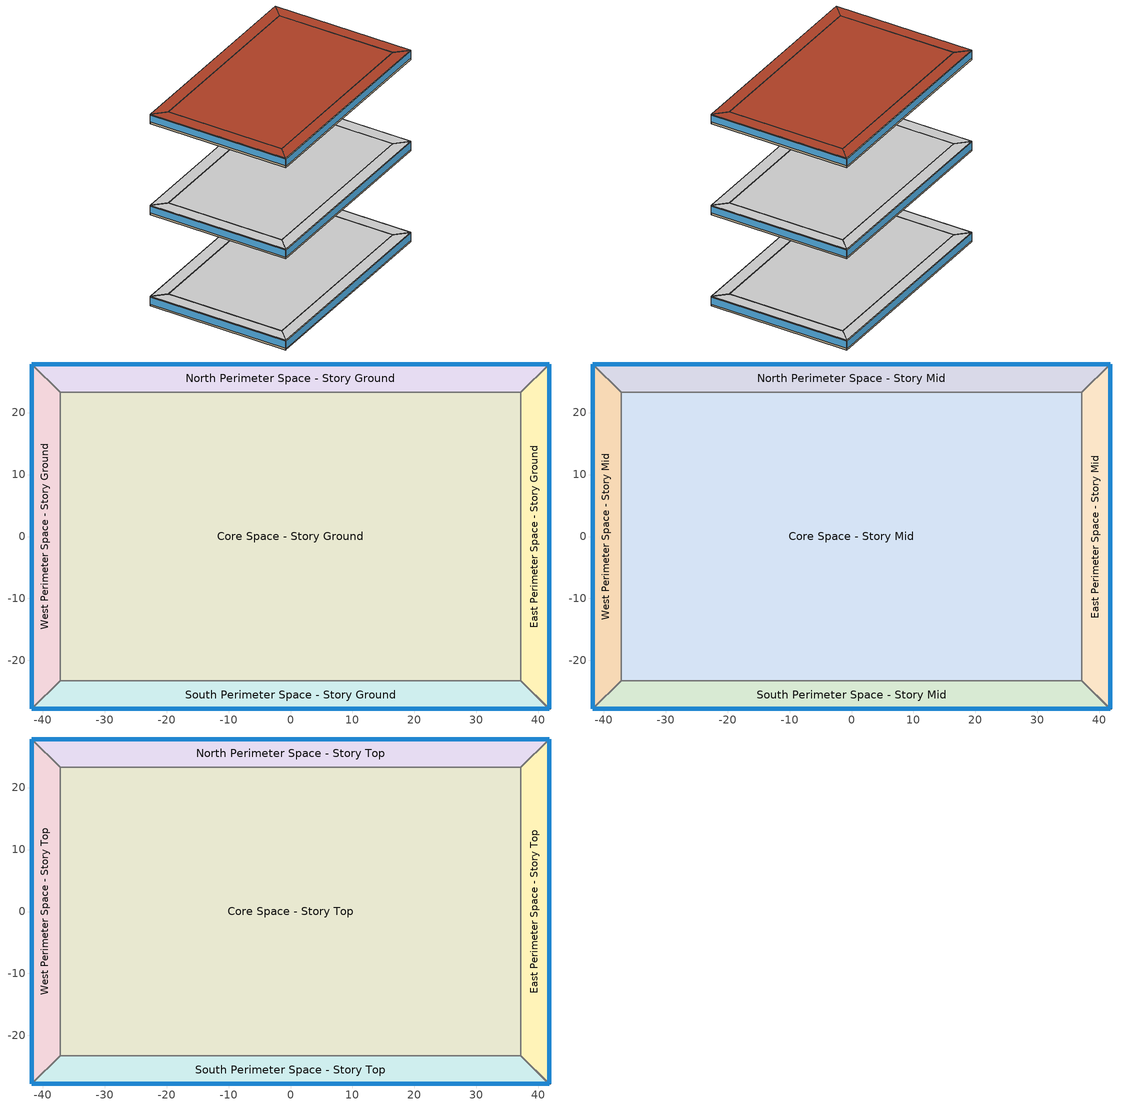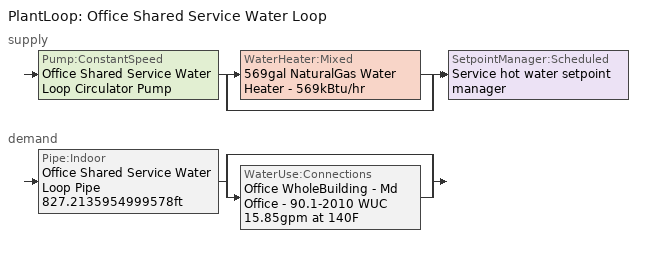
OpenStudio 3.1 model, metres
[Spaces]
West Perimeter Space - Story Ground
 floor ground: -41.74,-27.82 -41.74,27.82 -37.16,23.25 -37.16,-23.25 z0
 wall outside: -41.74,27.82 -41.74,-27.82 z0:3.96
 wall to North Perimeter Space - Story Ground: -37.16,23.25 -41.74,27.82 z0:3.96
 wall to Core Space - Story Ground: -37.16,-23.25 -37.16,23.25 z0:3.96
 wall to South Perimeter Space - Story Ground: -41.74,-27.82 -37.16,-23.25 z0:3.96
 window: -41.74,27.8 -41.74,-27.8 z0.76:3.54
 ceiling adiabatic (Typical Interior Ceiling): -37.16,-23.25 -37.16,23.25 -41.74,27.82 -41.74,-27.82 z3.96
North Perimeter Space - Story Ground
 floor ground: -41.74,27.82 41.74,27.82 37.16,23.25 -37.16,23.25 z0
 wall outside: 41.74,27.82 -41.74,27.82 z0:3.96
 wall to East Perimeter Space - Story Ground: 37.16,23.25 41.74,27.82 z0:3.96
 wall to Core Space - Story Ground: -37.16,23.25 37.16,23.25 z0:3.96
 window: 41.71,27.82 -41.71,27.82 z0.76:3.54
 ceiling adiabatic (Typical Interior Ceiling): -37.16,23.25 37.16,23.25 41.74,27.82 -41.74,27.82 z3.96
East Perimeter Space - Story Ground
 floor ground: 41.74,27.82 41.74,-27.82 37.16,-23.25 37.16,23.25 z0
 wall outside: 41.74,-27.82 41.74,27.82 z0:3.96
 wall to South Perimeter Space - Story Ground: 37.16,-23.25 41.74,-27.82 z0:3.96
 wall to Core Space - Story Ground: 37.16,23.25 37.16,-23.25 z0:3.96
 window: 41.74,-27.8 41.74,27.8 z0.76:3.54
 ceiling adiabatic (Typical Interior Ceiling): 37.16,23.25 37.16,-23.25 41.74,-27.82 41.74,27.82 z3.96
South Perimeter Space - Story Ground
 floor ground: 41.74,-27.82 -41.74,-27.82 -37.16,-23.25 37.16,-23.25 z0
 wall outside: -41.74,-27.82 41.74,-27.82 z0:3.96
 wall to Core Space - Story Ground: 37.16,-23.25 -37.16,-23.25 z0:3.96
 window: -41.71,-27.82 41.71,-27.82 z0.76:3.54
 ceiling adiabatic (Typical Interior Ceiling): 37.16,-23.25 -37.16,-23.25 -41.74,-27.82 41.74,-27.82 z3.96
Core Space - Story Ground
 floor ground: -37.16,-23.25 -37.16,23.25 37.16,23.25 37.16,-23.25 z0
 ceiling adiabatic (Typical Interior Ceiling): 37.16,-23.25 37.16,23.25 -37.16,23.25 -37.16,-23.25 z3.96
West Perimeter Space - Story Mid
 floor adiabatic (Typical Interior Floor): -41.74,-27.82 -41.74,27.82 -37.16,23.25 -37.16,-23.25 z37.64
 wall outside: -41.74,27.82 -41.74,-27.82 z37.64:41.61
 wall to North Perimeter Space - Story Mid: -37.16,23.25 -41.74,27.82 z37.64:41.61
 wall to Core Space - Story Mid: -37.16,-23.25 -37.16,23.25 z37.64:41.61
 wall to South Perimeter Space - Story Mid: -41.74,-27.82 -37.16,-23.25 z37.64:41.61
 window: -41.74,27.8 -41.74,-27.8 z38.4:41.18
 ceiling adiabatic (Typical Interior Ceiling): -37.16,-23.25 -37.16,23.25 -41.74,27.82 -41.74,-27.82 z41.61
North Perimeter Space - Story Mid
 floor adiabatic (Typical Interior Floor): -41.74,27.82 41.74,27.82 37.16,23.25 -37.16,23.25 z37.64
 wall outside: 41.74,27.82 -41.74,27.82 z37.64:41.61
 wall to East Perimeter Space - Story Mid: 37.16,23.25 41.74,27.82 z37.64:41.61
 wall to Core Space - Story Mid: -37.16,23.25 37.16,23.25 z37.64:41.61
 window: 41.71,27.82 -41.71,27.82 z38.4:41.18
 ceiling adiabatic (Typical Interior Ceiling): -37.16,23.25 37.16,23.25 41.74,27.82 -41.74,27.82 z41.61
East Perimeter Space - Story Mid
 floor adiabatic (Typical Interior Floor): 41.74,27.82 41.74,-27.82 37.16,-23.25 37.16,23.25 z37.64
 wall outside: 41.74,-27.82 41.74,27.82 z37.64:41.61
 wall to South Perimeter Space - Story Mid: 37.16,-23.25 41.74,-27.82 z37.64:41.61
 wall to Core Space - Story Mid: 37.16,23.25 37.16,-23.25 z37.64:41.61
 window: 41.74,-27.8 41.74,27.8 z38.4:41.18
 ceiling adiabatic (Typical Interior Ceiling): 37.16,23.25 37.16,-23.25 41.74,-27.82 41.74,27.82 z41.61
South Perimeter Space - Story Mid
 floor adiabatic (Typical Interior Floor): 41.74,-27.82 -41.74,-27.82 -37.16,-23.25 37.16,-23.25 z37.64
 wall outside: -41.74,-27.82 41.74,-27.82 z37.64:41.61
 wall to Core Space - Story Mid: 37.16,-23.25 -37.16,-23.25 z37.64:41.61
 window: -41.71,-27.82 41.71,-27.82 z38.4:41.18
 ceiling adiabatic (Typical Interior Ceiling): 37.16,-23.25 -37.16,-23.25 -41.74,-27.82 41.74,-27.82 z41.61
Core Space - Story Mid
 floor adiabatic (Typical Interior Floor): -37.16,-23.25 -37.16,23.25 37.16,23.25 37.16,-23.25 z37.64
 ceiling adiabatic (Typical Interior Ceiling): 37.16,-23.25 37.16,23.25 -37.16,23.25 -37.16,-23.25 z41.61
West Perimeter Space - Story Top
 floor adiabatic (Typical Interior Floor): -41.74,-27.82 -41.74,27.82 -37.16,23.25 -37.16,-23.25 z75.29
 wall outside: -41.74,27.82 -41.74,-27.82 z75.29:79.25
 wall to North Perimeter Space - Story Top: -37.16,23.25 -41.74,27.82 z75.29:79.25
 wall to Core Space - Story Top: -37.16,-23.25 -37.16,23.25 z75.29:79.25
 wall to South Perimeter Space - Story Top: -41.74,-27.82 -37.16,-23.25 z75.29:79.25
 window: -41.74,27.8 -41.74,-27.8 z76.05:78.82
 roof outside: -37.16,-23.25 -37.16,23.25 -41.74,27.82 -41.74,-27.82 z79.25
North Perimeter Space - Story Top
 floor adiabatic (Typical Interior Floor): -41.74,27.82 41.74,27.82 37.16,23.25 -37.16,23.25 z75.29
 wall outside: 41.74,27.82 -41.74,27.82 z75.29:79.25
 wall to East Perimeter Space - Story Top: 37.16,23.25 41.74,27.82 z75.29:79.25
 wall to Core Space - Story Top: -37.16,23.25 37.16,23.25 z75.29:79.25
 window: 41.71,27.82 -41.71,27.82 z76.05:78.82
 roof outside: -37.16,23.25 37.16,23.25 41.74,27.82 -41.74,27.82 z79.25
East Perimeter Space - Story Top
 floor adiabatic (Typical Interior Floor): 41.74,27.82 41.74,-27.82 37.16,-23.25 37.16,23.25 z75.29
 wall outside: 41.74,-27.82 41.74,27.82 z75.29:79.25
 wall to South Perimeter Space - Story Top: 37.16,-23.25 41.74,-27.82 z75.29:79.25
 wall to Core Space - Story Top: 37.16,23.25 37.16,-23.25 z75.29:79.25
 window: 41.74,-27.8 41.74,27.8 z76.05:78.82
 roof outside: 37.16,23.25 37.16,-23.25 41.74,-27.82 41.74,27.82 z79.25
South Perimeter Space - Story Top
 floor adiabatic (Typical Interior Floor): 41.74,-27.82 -41.74,-27.82 -37.16,-23.25 37.16,-23.25 z75.29
 wall outside: -41.74,-27.82 41.74,-27.82 z75.29:79.25
 wall to Core Space - Story Top: 37.16,-23.25 -37.16,-23.25 z75.29:79.25
 window: -41.71,-27.82 41.71,-27.82 z76.05:78.82
 roof outside: 37.16,-23.25 -37.16,-23.25 -41.74,-27.82 41.74,-27.82 z79.25
Core Space - Story Top
 floor adiabatic (Typical Interior Floor): -37.16,-23.25 -37.16,23.25 37.16,23.25 37.16,-23.25 z75.29
 roof outside: 37.16,-23.25 37.16,23.25 -37.16,23.25 -37.16,-23.25 z79.25
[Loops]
PlantLoop 'Office Shared Service Water Loop'
 supply: Pump:ConstantSpeed 'Office Shared Service Water Loop Circulator Pump' > split
  | WaterHeater:Mixed '569gal NaturalGas Water Heater - 569kBtu/hr'
  | bypass
  join > SetpointManager:Scheduled 'Service hot water setpoint manager'
 demand: Pipe:Indoor 'Office Shared Service Water Loop Pipe 827.2135954999578ft' > split
  | bypass
  | WaterUse:Connections 'Office WholeBuilding - Md Office - 90.1-2010 WUC 15.85gpm at 140F'
[Site]
Tucson International Ap_AZ_USA: Latitude {deg}=32.13; Longitude {deg}=-110.95; Time Zone {hr}=-7; Elevation {m}=777; Terrain=City
[ClimateZones]
Climate Zone Institution Name 1=ASHRAE; Climate Zone Document Name 1=ANSI/ASHRAE Standard 169; Climate Zone Document Year 1=2006; Climate Zone Value 1=2B
[Site:WaterMainsTemperature]
Calculation Method=Correlation; Annual Average Outdoor Air Temperature {C}=20.3917; Maximum Difference In Monthly Average Outdoor Air Temperatures {deltaC}=20.1
[SizingPeriod:DesignDay] Barometric Pressure {Pa}=92332; Sky Clearness=0; Rain Indicator=0; Snow Indicator=0; Day of Month=21; Daylight Saving Time Indicator=0; Humidity Indicating Type=Wetbulb; Dry-Bulb Temperature Range Modifier Type=DefaultMultipliers
Name | Maximum Dry-Bulb Temperature {C} | Daily Dry-Bulb Temperature Range {deltaC} | Humidity Indicating Conditions at Maximum Dry-Bulb | Wind Speed {m/s} | Wind Direction {deg} | Month | Day Type | Solar Model Indicator | ASHRAE Taub | ASHRAE Taud
Tucson International Ap Ann Clg .4% Condns DB=>MWB 1 | 41.1 | 13.8 | 19 | 5 | 300 | 7 | SummerDesignDay | ASHRAETau | 0.555 | 1.73
Tucson International Ap Ann Clg .4% Condns WB=>MDB 1 | 31.6 | 13.8 | 22.5 | 5 | 300 | 7 | SummerDesignDay | ASHRAETau | 0.555 | 1.73
Tucson International Ap Ann Htg 99.6% Condns DB 1 | -0.2 | 0 | -0.2 | 2.5 | 140 | 12 | WinterDesignDay | ASHRAEClearSky
[Building]
90.1-2010|MediumOffice: Space Type=Office WholeBuilding - Md Office - 90.1-2010; Default Construction Set=Res 90.1-2010 - Office - ASHRAE 169-2013-2B; Standards Building Type=Office
[Site:GroundTemperature:FCfactorMethod]
January Ground Temperature {C}=20.9; February Ground Temperature {C}=15.4; March Ground Temperature {C}=11.9; April Ground Temperature {C}=14.8; May Ground Temperature {C}=12.7; June Ground Temperature {C}=15.4; July Ground Temperature {C}=23.3; August Ground Temperature {C}=26.3; September Ground Temperature {C}=31.2; October Ground Temperature {C}=30.4; November Ground Temperature {C}=29.8; December Ground Temperature {C}=27.8
[DefaultConstructionSet]
Res 90.1-2010 - Office - ASHRAE 169-2013-2B: Default Exterior Surface Constructions=Default Surface Constructions 1; Default Interior Surface Constructions=Default Surface Constructions 2; Default Ground Contact Surface Constructions=Default Surface Constructions 3; Default Exterior SubSurface Constructions=Default Sub Surface Constructions 1; Default Interior SubSurface Constructions=Default Sub Surface Constructions 2; Interior Partition Construction=Typical Interior Partition
[DefaultSurfaceConstructions]
Name | Floor Construction | Wall Construction | Roof Ceiling Construction
Default Surface Constructions 1 | Typical Insulated Exterior Mass Floor R-9.35 | Typical Insulated Exterior Mass Wall R-6.62 | Typical IEAD Roof - Highly Reflective R-20.83
Default Surface Constructions 2 | Typical Interior Floor | Typical Interior Wall | Typical Interior Ceiling
Default Surface Constructions 3 | Typical Insulated Carpeted 6in Slab Floor | Typical Insulated Basement Mass Wall
[Construction]
Typical Insulated Exterior Mass Floor R-9.35: Typical Insulation R-6.78, 4 in. Normalweight Concrete Floor, Typical Carpet Pad
Typical Insulated Exterior Mass Wall R-6.62: 1IN Stucco, 8IN CONCRETE HW RefBldg, Typical Insulation R-4.23, 1/2IN Gypsum
Typical IEAD Roof - Highly Reflective R-20.83: Roof Membrane - Highly Reflective, Typical Insulation R-19.72, Metal Roof Surface
Typical Interior Floor: 100mm Normalweight concrete floor, CP02 CARPET PAD
Typical Interior Wall: G01 13mm gypsum board, G01 13mm gypsum board
Typical Interior Ceiling: CP02 CARPET PAD, 100mm Normalweight concrete floor
Typical Insulated Carpeted 6in Slab Floor: 6 in. Normalweight Concrete Floor, Typical Carpet Pad
Typical Insulated Basement Mass Wall: 8 in. Concrete Block Basement Wall
U 0.72 SHGC 0.25 Sgl Ref-B-M Tint 6mm: REF B TINT MID 6MM
Typical Insulated Metal Door R-1.43: F08 Metal surface, Typical Insulation R-0.58
U 0.88 SHGC 0.16 Sgl Ref-A-L Clr 6mm: REF A CLEAR LO 6MM
Typical Overhead Door R-0.86: Typical Insulation R-0.01
U 1.98 SHGC 0.36 Sgl Ref-B-H Clr 6mm: REF B CLEAR HI 6MM
Typical Interior Window: Clear 3mm
Typical Interior Door; Typical Interior Partition: G05 25mm wood
Copper pipe 0.75in type L with 0.5in fiberglass batt: Fiberglass batt 0.5in, Copper pipe 0.75in type L
[Material:NoMass] Roughness=Smooth; Thermal Absorptance=0.9; Solar Absorptance=0.7
Name | Thermal Resistance {m2-K/W} | Visible Absorptance
Typical Insulation R-6.78 | 1.19347 | 0.7
Typical Carpet Pad; CP02 CARPET PAD | 0.21648 | 0.8
Typical Insulation R-4.23 | 0.745657 | 0.7
Typical Insulation R-19.72 | 3.4722 | 0.7
Typical Insulation R-0.58 | 0.101875 | 0.7
Typical Insulation R-0.01 | 0.001 | 0.7
[Material]
Name | Roughness | Thickness {m} | Conductivity {W/m-K} | Density {kg/m3} | Specific Heat {J/kg-K} | Thermal Absorptance | Solar Absorptance | Visible Absorptance
4 in. Normalweight Concrete Floor | MediumRough | 0.1016 | 2.31 | 2322 | 832 | 0.9 | 0.7 | 0.7
1IN Stucco | Smooth | 0.0253 | 0.6918 | 1858 | 837 | 0.9 | 0.7 | 0.92
8IN CONCRETE HW RefBldg | Rough | 0.2032 | 1.311 | 2240 | 836.8 | 0.9 | 0.7 | 0.7
1/2IN Gypsum | Smooth | 0.0127 | 0.16 | 784.9 | 830 | 0.9 | 0.4 | 0.4
Roof Membrane - Highly Reflective | VeryRough | 0.0095 | 0.16 | 1121.29 | 1460 | 0.75 | 0.45 | 0.7
Metal Roof Surface; F08 Metal surface | Smooth | 0.0008 | 45.28 | 7824 | 500 | 0.9 | 0.7 | 0.7
100mm Normalweight concrete floor | MediumRough | 0.1016 | 2.31045 | 2322 | 832.557 | 0.9 | 0.7 | 0.7
G01 13mm gypsum board | Smooth | 0.0127 | 0.160031 | 800.001 | 1090.73 | 0.9 | 0.7 | 0.5
6 in. Normalweight Concrete Floor | MediumRough | 0.1524 | 2.31 | 2322 | 832 | 0.9 | 0.7 | 0.7
8 in. Concrete Block Basement Wall | MediumRough | 0.2032 | 1.326 | 1842 | 912 | 0.9 | 0.7 | 0.7
G05 25mm wood | MediumSmooth | 0.0254 | 0.15 | 608 | 1630 | 0.9 | 0.5 | 0.5
Copper pipe 0.75in type L | Smooth | 0.001143 | 386 | 8906.27 | 385.1856 | 0.9 | 0.7 | 0.7
Fiberglass batt 0.5in | Smooth | 0.0127 | 0.0663448 | 11.2129 | 837.36 | 0.9 | 0.7 | 0.7
[DefaultSubSurfaceConstructions]
Name | Fixed Window Construction | Operable Window Construction | Door Construction | Glass Door Construction | Overhead Door Construction | Skylight Construction | Tubular Daylight Dome Construction | Tubular Daylight Diffuser Construction
Default Sub Surface Constructions 1 | U 0.72 SHGC 0.25 Sgl Ref-B-M Tint 6mm | U 0.72 SHGC 0.25 Sgl Ref-B-M Tint 6mm | Typical Insulated Metal Door R-1.43 | U 0.88 SHGC 0.16 Sgl Ref-A-L Clr 6mm | Typical Overhead Door R-0.86 | U 1.98 SHGC 0.36 Sgl Ref-B-H Clr 6mm | Typical Interior Window | Typical Interior Window
Default Sub Surface Constructions 2 | Typical Interior Window | Typical Interior Window | Typical Interior Door
[WindowMaterial:Glazing] Optical Data Type=SpectralAverage; Infrared Transmittance at Normal Incidence=0; Front Side Infrared Hemispherical Emissivity=0.84; Conductivity {W/m-K}=0.9; Dirt Correction Factor for Solar and Visible Transmittance=1; Solar Diffusing=No
Name | Thickness {m} | Solar Transmittance at Normal Incidence | Front Side Solar Reflectance at Normal Incidence | Back Side Solar Reflectance at Normal Incidence | Visible Transmittance at Normal Incidence | Front Side Visible Reflectance at Normal Incidence | Back Side Visible Reflectance at Normal Incidence | Back Side Infrared Hemispherical Emissivity
REF B TINT MID 6MM | 0.006 | 0.1 | 0.11 | 0.41 | 0.13 | 0.1 | 0.32 | 0.45
REF A CLEAR LO 6MM | 0.006 | 0.066 | 0.341 | 0.493 | 0.08 | 0.41 | 0.37 | 0.4
REF B CLEAR HI 6MM | 0.006 | 0.24 | 0.16 | 0.32 | 0.3 | 0.16 | 0.29 | 0.6
Clear 3mm | 0.003 | 0.837 | 0.075 | 0.075 | 0.898 | 0.081 | 0.081 | 0.84
[SpaceType]
Office WholeBuilding - Md Office - 90.1-2010: Default Schedule Set=Office WholeBuilding - Md Office Schedule Set; Design Specification Outdoor Air Object=Office WholeBuilding - Md Office Ventilation; Standards Building Type=Office; Standards Space Type=WholeBuilding - Md Office
[BuildingStory] Nominal Floor to Floor Height {m}=3.9624
Name | Nominal Z Coordinate {m}
Story Ground | 0
Story Mid | 37.6428
Story Top | 75.2856
[Space]
Name | Building Story | Thermal Zone
West Perimeter Space - Story Ground | Story Ground | Zone West Perimeter Space - Story Ground
North Perimeter Space - Story Ground | Story Ground | Zone North Perimeter Space - Story Ground
East Perimeter Space - Story Ground | Story Ground | Zone East Perimeter Space - Story Ground
South Perimeter Space - Story Ground | Story Ground | Zone South Perimeter Space - Story Ground
Core Space - Story Ground | Story Ground | Zone Core Space - Story Ground
West Perimeter Space - Story Mid | Story Mid | Zone West Perimeter Space - Story Mid
North Perimeter Space - Story Mid | Story Mid | Zone North Perimeter Space - Story Mid
East Perimeter Space - Story Mid | Story Mid | Zone East Perimeter Space - Story Mid
South Perimeter Space - Story Mid | Story Mid | Zone South Perimeter Space - Story Mid
Core Space - Story Mid | Story Mid | Zone Core Space - Story Mid
West Perimeter Space - Story Top | Story Top | Zone West Perimeter Space - Story Top
North Perimeter Space - Story Top | Story Top | Zone North Perimeter Space - Story Top
East Perimeter Space - Story Top | Story Top | Zone East Perimeter Space - Story Top
South Perimeter Space - Story Top | Story Top | Zone South Perimeter Space - Story Top
Core Space - Story Top | Story Top | Zone Core Space - Story Top
[ThermalZone] Use Ideal Air Loads=No
Name | Multiplier
Zone West Perimeter Space - Story Ground; Zone North Perimeter Space - Story Ground; Zone East Perimeter Space - Story Ground; Zone South Perimeter Space - Story Ground; Zone Core Space - Story Ground; Zone West Perimeter Space - Story Top; Zone North Perimeter Space - Story Top; Zone East Perimeter Space - Story Top; Zone South Perimeter Space - Story Top; Zone Core Space - Story Top | 1
Zone West Perimeter Space - Story Mid; Zone North Perimeter Space - Story Mid; Zone East Perimeter Space - Story Mid; Zone South Perimeter Space - Story Mid; Zone Core Space - Story Mid | 18
[Sizing:Zone] Zone Cooling Design Supply Air Temperature Input Method=SupplyAirTemperature; Zone Cooling Design Supply Air Temperature {C}=14; Zone Cooling Design Supply Air Temperature Difference {deltaC}=11.11; Zone Heating Design Supply Air Temperature Input Method=SupplyAirTemperature; Zone Heating Design Supply Air Temperature {C}=40; Zone Heating Design Supply Air Temperature Difference {deltaC}=11.11; Zone Cooling Design Supply Air Humidity Ratio {kg-H2O/kg-air}=0.0085; Zone Heating Design Supply Air Humidity Ratio {kg-H2O/kg-air}=0.008; Cooling Design Air Flow Method=DesignDay; Heating Design Air Flow Method=DesignDay; Account for Dedicated Outdoor Air System=No; Dedicated Outdoor Air System Control Strategy=NeutralSupplyAir; Dedicated Outdoor Air Low Setpoint Temperature for Design {C}=autosize; Dedicated Outdoor Air High Setpoint Temperature for Design {C}=autosize
Zone West Perimeter Space - Story Ground; Zone North Perimeter Space - Story Ground; Zone East Perimeter Space - Story Ground; Zone South Perimeter Space - Story Ground; Zone Core Space - Story Ground; Zone West Perimeter Space - Story Mid; Zone North Perimeter Space - Story Mid; Zone East Perimeter Space - Story Mid; Zone South Perimeter Space - Story Mid; Zone Core Space - Story Mid; Zone West Perimeter Space - Story Top; Zone North Perimeter Space - Story Top; Zone East Perimeter Space - Story Top; Zone South Perimeter Space - Story Top; Zone Core Space - Story Top
[People:Definition]
Office WholeBuilding - Md Office People Definition: Number of People Calculation Method=People/Area; People per Space Floor Area {person/m2}=0.0538196; Fraction Radiant=0.3
[People]
Office WholeBuilding - Md Office People: People Definition=Office WholeBuilding - Md Office People Definition; Space or SpaceType=Office WholeBuilding - Md Office - 90.1-2010; Work Efficiency Schedule=Work Efficiency Schedule; Clothing Insulation Schedule=Clothing Schedule; Air Velocity Schedule=Air Velocity Schedule; Multiplier=1
[Lights:Definition]
Office WholeBuilding - Md Office Lights Definition: Design Level Calculation Method=Watts/Area; Watts per Space Floor Area {W/m2}=9.68752; Fraction Radiant=0.7; Fraction Visible=0.2; Return Air Fraction=0
[Lights]
Office WholeBuilding - Md Office Lights: Lights Definition=Office WholeBuilding - Md Office Lights Definition; Space or SpaceType=Office WholeBuilding - Md Office - 90.1-2010; Fraction Replaceable=1
[ElectricEquipment:Definition]
Name | Design Level Calculation Method | Watts per Space Floor Area {W/m2} | Fraction Latent | Fraction Radiant | Fraction Lost | Design Level {W}
Office WholeBuilding - Md Office Elec Equip Definition | Watts/Area | 8.07293 | 0 | 0.5 | 0
Elevator Lift Motor | EquipmentLevel |  | 0 | 0 | 1 | 20370
Elevator Fan | EquipmentLevel |  |  | 0.5 |  | 74.7252
Elevator Lights | EquipmentLevel |  |  | 0.5 |  | 32.3486
[ElectricEquipment]
Name | Electric Equipment Definition | Space or SpaceType | Schedule | Multiplier
Office WholeBuilding - Md Office Elec Equip | Office WholeBuilding - Md Office Elec Equip Definition | Office WholeBuilding - Md Office - 90.1-2010
25 Elevator Lift Motors | Elevator Lift Motor | Core Space - Story Ground | Elevator Schedule 1 | 25
25 Elevator Fans | Elevator Fan | Core Space - Story Ground | Elevator Schedule 3 | 25
25 Elevator Lights | Elevator Lights | Core Space - Story Ground | Elevator Schedule 2 | 25
[DesignSpecification:OutdoorAir]
Office WholeBuilding - Md Office Ventilation: Outdoor Air Method=Sum; Outdoor Air Flow per Floor Area {m3/s-m2}=0.0004318
[DefaultScheduleSet]
Office WholeBuilding - Md Office Schedule Set: Number of People Schedule=OfficeMedium BLDG_OCC_SCH; People Activity Level Schedule=OfficeMedium ACTIVITY_SCH; Lighting Schedule=OfficeMedium BLDG_LIGHT_SCH_2010; Electric Equipment Schedule=OfficeMedium BLDG_EQUIP_SCH_2010; Infiltration Schedule=OfficeMedium INFIL_SCH_PNNL
[SpaceInfiltration:DesignFlowRate] Schedule=Always On Discrete; Design Flow Rate Calculation Method=Flow/ExteriorArea; Constant Term Coefficient=0; Temperature Term Coefficient=0; Velocity Term Coefficient=0.224; Velocity Squared Term Coefficient=0
Name | Space or SpaceType | Flow per Exterior Surface Area {m3/s-m2}
East Perimeter Space - Story Ground Infiltration | East Perimeter Space - Story Ground | 0.000569573
East Perimeter Space - Story Mid Infiltration | East Perimeter Space - Story Mid | 0.000569573
East Perimeter Space - Story Top Infiltration | East Perimeter Space - Story Top | 0.00027662
North Perimeter Space - Story Ground Infiltration | North Perimeter Space - Story Ground | 0.000569573
North Perimeter Space - Story Mid Infiltration | North Perimeter Space - Story Mid | 0.000569573
North Perimeter Space - Story Top Infiltration | North Perimeter Space - Story Top | 0.000272439
South Perimeter Space - Story Ground Infiltration | South Perimeter Space - Story Ground | 0.000569573
South Perimeter Space - Story Mid Infiltration | South Perimeter Space - Story Mid | 0.000569573
South Perimeter Space - Story Top Infiltration | South Perimeter Space - Story Top | 0.000272439
West Perimeter Space - Story Ground Infiltration | West Perimeter Space - Story Ground | 0.000569573
West Perimeter Space - Story Mid Infiltration | West Perimeter Space - Story Mid | 0.000569573
West Perimeter Space - Story Top Infiltration | West Perimeter Space - Story Top | 0.00027662
[WaterUse:Connections]
Office WholeBuilding - Md Office - 90.1-2010 WUC 15.85gpm at 140F: Water Use Equipment Name 1=Office WholeBuilding - Md Office - 90.1-2010 Service Water Use 15.85gpm at 140F
[WaterUse:Equipment:Definition]
Office WholeBuilding - Md Office - 90.1-2010 Service Water Use Def 15.85gpm: Peak Flow Rate {m3/s}=0.000999975; Target Temperature Schedule=Mixed Water At Faucet Temp - 140F; Sensible Fraction Schedule=Fraction Sensible - 0.2; Latent Fraction Schedule=Fraction Latent - 0.05
[WaterUse:Equipment]
Office WholeBuilding - Md Office - 90.1-2010 Service Water Use 15.85gpm at 140F: Water Use Equipment Definition=Office WholeBuilding - Md Office - 90.1-2010 Service Water Use Def 15.85gpm; Flow Rate Fraction Schedule=OfficeMedium BLDG_SWH_SCH
[PlantLoop]
Office Shared Service Water Loop: Glycol Concentration=0; Maximum Loop Temperature {C}=60; Minimum Loop Temperature {C}=10; Plant Loop Volume {m3}=Autocalculate; Load Distribution Scheme=Optimal
[Sizing:Plant]
Office Shared Service Water Loop: Loop Type=Heating; Design Loop Exit Temperature {C}=60; Loop Design Temperature Difference {deltaC}=5; Sizing Option=NonCoincident; Zone Timesteps in Averaging Window=1; Coincident Sizing Factor Mode=None
[SetpointManager:Scheduled]
Service hot water setpoint manager: Control Variable=Temperature; Schedule=Service Water Loop Temp - 140F
[Pump:ConstantSpeed]
Office Shared Service Water Loop Circulator Pump: Rated Flow Rate {m3/s}=autosize; Rated Pump Head {Pa}=29890.7; Rated Power Consumption {W}=autosize; Motor Efficiency=0.3; Fraction of Motor Inefficiencies to Fluid Stream=0; Pump Control Type=Intermittent; Design Power Sizing Method=PowerPerFlowPerPressure; Design Electric Power per Unit Flow Rate {W/(m3/s)}=348701.1; Design Shaft Power per Unit Flow Rate per Unit Head {W-s/m3-Pa}=1.28205
[WaterHeater:Mixed]
569gal NaturalGas Water Heater - 569kBtu/hr: Tank Volume {m3}=2.15455; Setpoint Temperature Schedule=Service Water Loop Temp - 140F; Deadband Temperature Difference {deltaC}=2; Maximum Temperature Limit {C}=60; Heater Control Type=Cycle; Heater Maximum Capacity {W}=166808; Heater Fuel Type=NaturalGas; Heater Thermal Efficiency=0.78; Off Cycle Parasitic Fuel Consumption Rate {W}=0; Off Cycle Parasitic Fuel Type=NaturalGas; Off Cycle Parasitic Heat Fraction to Tank=0.8; On Cycle Parasitic Fuel Consumption Rate {W}=0; On Cycle Parasitic Fuel Type=NaturalGas; Ambient Temperature Indicator=Schedule; Ambient Temperature Schedule=Water Heater Ambient Temp Schedule - 71.6f; Off Cycle Loss Coefficient to Ambient Temperature {W/K}=6; On Cycle Loss Coefficient to Ambient Temperature {W/K}=6; Use Side Effectiveness=1; Source Side Effectiveness=1; Use Side Design Flow Rate {m3/s}=autosize; Source Side Design Flow Rate {m3/s}=autosize; Indirect Water Heating Recovery Time {hr}=1.5; Source Side Flow Control Mode=IndirectHeatPrimarySetpoint
[Pipe:Indoor]
Office Shared Service Water Loop Pipe 827.2135954999578ft: Construction=Copper pipe 0.75in type L with 0.5in fiberglass batt; Environment Type=Schedule; Ambient Temperature Schedule=Office Shared Service Water Loop Piping Air Temp - 70F; Ambient Air Velocity Schedule=Office Shared Service Water Loop Piping Air Velocity - 0.67mph; Pipe Inside Diameter {m}=0.019939; Pipe Length {m}=252.135
[Schedule:Ruleset]
Name | Default Day Schedule | Summer Design Day Schedule | Winter Design Day Schedule
Clothing Schedule | Clothing Schedule Default Winter Clothes
Air Velocity Schedule | Air Velocity Schedule Default
Work Efficiency Schedule | Work Efficiency Schedule Default
OfficeMedium BLDG_OCC_SCH | OfficeMedium BLDG_OCC_SCH Default | OfficeMedium BLDG_OCC_SCH Summer Design Day | OfficeMedium BLDG_OCC_SCH Winter Design Day
OfficeMedium ACTIVITY_SCH | OfficeMedium ACTIVITY_SCH Default | OfficeMedium ACTIVITY_SCH Summer Design Day | OfficeMedium ACTIVITY_SCH Winter Design Day
OfficeMedium BLDG_LIGHT_SCH_2010 | Schedule Day 5 | OfficeMedium BLDG_LIGHT_SCH_2010 Summer Design Day | OfficeMedium BLDG_LIGHT_SCH_2010 Winter Design Day
OfficeMedium BLDG_EQUIP_SCH_2010 | Schedule Day 8 | OfficeMedium BLDG_EQUIP_SCH_2010 Summer Design Day | OfficeMedium BLDG_EQUIP_SCH_2010 Winter Design Day
OfficeMedium INFIL_SCH_PNNL | OfficeMedium INFIL_SCH_PNNL Default | OfficeMedium INFIL_SCH_PNNL Summer Design Day | OfficeMedium INFIL_SCH_PNNL Winter Design Day
Elevator Schedule 1 | 15 space(s) Occ Sch Default 1 | 15 space(s) Occ Sch Summer Design Day 1 | 15 space(s) Occ Sch Winter Design Day 1
Elevator Schedule 2 | 15 space(s) Occ Sch Default 2 | 15 space(s) Occ Sch Summer Design Day 2 | 15 space(s) Occ Sch Winter Design Day 2
Elevator Schedule 3 | 15 space(s) Occ Sch Default 3 | 15 space(s) Occ Sch Summer Design Day 3 | 15 space(s) Occ Sch Winter Design Day 3
OfficeMedium BLDG_SWH_SCH | OfficeMedium BLDG_SWH_SCH Default | OfficeMedium BLDG_SWH_SCH Summer Design Day | OfficeMedium BLDG_SWH_SCH Winter Design Day
Fraction Sensible - 0.2 | Fraction Sensible - 0.2 Default
Fraction Latent - 0.05 | Fraction Latent - 0.05 Default
Mixed Water At Faucet Temp - 140F | Mixed Water At Faucet Temp - 140F Default
Service Water Loop Temp - 140F | Service Water Loop Temp - 140F Default
Water Heater Ambient Temp Schedule - 71.6f | Water Heater Ambient Temp Schedule - 71.6f Default
Office Shared Service Water Loop Piping Air Temp - 70F | Office Shared Service Water Loop Piping Air Temp - 70F Default
Office Shared Service Water Loop Piping Air Velocity - 0.67mph | Office Shared Service Water Loop Piping Air Velocity - 0.67mph Default
[Schedule:Day]
Clothing Schedule Default Winter Clothes; OfficeMedium BLDG_LIGHT_SCH_2010 Summer Design Day; OfficeMedium BLDG_EQUIP_SCH_2010 Summer Design Day; OfficeMedium INFIL_SCH_PNNL Default; 15 space(s) Occ Sch Summer Design Day 1; 15 space(s) Occ Sch Winter Design Day 1; 15 space(s) Occ Sch Summer Design Day 2; 15 space(s) Occ Sch Winter Design Day 2; 15 space(s) Occ Sch Summer Design Day 3; 15 space(s) Occ Sch Winter Design Day 3: 24, 0, 1
Clothing Schedule Summer Clothes: 24, 0, 0.5
Air Velocity Schedule Default; Fraction Sensible - 0.2 Default: 24, 0, 0.2
Work Efficiency Schedule Default; OfficeMedium BLDG_OCC_SCH Winter Design Day; Schedule Day 5; OfficeMedium BLDG_LIGHT_SCH_2010 Winter Design Day; Schedule Day 8; OfficeMedium BLDG_EQUIP_SCH_2010 Winter Design Day: 24, 0, 0
OfficeMedium BLDG_OCC_SCH Default: 6, 0, 0, 18, 0, 0.05, 24, 0, 0
OfficeMedium BLDG_OCC_SCH Sat Day: 6, 0, 0, 8, 0, 0.1, 12, 0, 0.3, 17, 0, 0.1, 19, 0, 0.05, 24, 0, 0
OfficeMedium BLDG_OCC_SCH Summer Design Day: 6, 0, 0, 22, 0, 1, 24, 0, 0.05
OfficeMedium BLDG_OCC_SCH Wkdy Day: 6, 0, 0, 7, 0, 0.1, 8, 0, 0.2, 12, 0, 0.95, 13, 0, 0.5, 17, 0, 0.95, 18, 0, 0.3, 22, 0, 0.1, 24, 0, 0.05
OfficeMedium ACTIVITY_SCH Default; OfficeMedium ACTIVITY_SCH Winter Design Day; OfficeMedium ACTIVITY_SCH Summer Design Day: 24, 0, 120
OfficeMedium BLDG_LIGHT_SCH_2010 Sat Day: 6, 0, 0.05, 8, 0, 0.0904, 12, 0, 0.2712, 17, 0, 0.1356, 19, 0, 0.0452, 24, 0, 0.05
OfficeMedium BLDG_LIGHT_SCH_2010 Sun Day: 6, 0, 0.05, 18, 0, 0.0452, 24, 0, 0.05
OfficeMedium BLDG_LIGHT_SCH_2010 Wkdy Day: 5, 0, 0.05, 6, 0, 0.1, 7, 0, 0.0904, 8, 0, 0.2712, 17, 0, 0.8136, 18, 0, 0.452, 20, 0, 0.2712, 22, 0, 0.1808, 23, 0, 0.0904, 24, 0, 0.0452
OfficeMedium BLDG_EQUIP_SCH_2010 Sat Day: 6, 0, 0.238136, 8, 0, 0.384143, 12, 0, 0.480179, 17, 0, 0.336125, 19, 0, 0.288107, 24, 0, 0.238136
OfficeMedium BLDG_EQUIP_SCH_2010 Sun Day: 6, 0, 0.238136, 18, 0, 0.288107, 24, 0, 0.238136
OfficeMedium BLDG_EQUIP_SCH_2010 Wkdy Day: 6, 0, 0.317515, 8, 0, 0.384143, 12, 0, 0.864322, 13, 0, 0.768286, 17, 0, 0.864322, 18, 0, 0.480179, 24, 0, 0.384143
OfficeMedium INFIL_SCH_PNNL Summer Design Day; OfficeMedium INFIL_SCH_PNNL SmrDsn|Wkdy Day: 6, 0, 1, 22, 0, 0.25, 24, 0, 1
OfficeMedium INFIL_SCH_PNNL Winter Design Day; OfficeMedium INFIL_SCH_PNNL WntrDsn|Sat Day: 6, 0, 1, 18, 0, 0.25, 24, 0, 1
15 space(s) Occ Sch Default 1: 5, 0, 0, 7, 0, 0.00952, 8, 0, 0.0714, 11, 0, 0, 13, 0, 0.04284, 16, 0, 0, 17, 0, 0.06188, 18, 0, 0.01904, 21, 0, 0, 22, 0, 0.00476, 24, 0, 0
15 space(s) Occ Sch Sunday 1: 5, 0, 0, 6, 0, 0.00476, 17, 0, 0, 18, 0, 0.00476, 24, 0, 0
15 space(s) Occ Sch Saturday 1: 5, 0, 0, 6, 0, 0.00952, 7, 0, 0, 8, 0, 0.01904, 11, 0, 0, 12, 0, 0.01904, 16, 0, 0, 17, 0, 0.00476, 18, 0, 0, 19, 0, 0.00476, 24, 0, 0
15 space(s) Occ Sch Default 2; 15 space(s) Occ Sch Default 3: 5, 0, 0, 7, 0, 1, 8, 0, 1, 11, 0, 0, 13, 0, 1, 16, 0, 0, 17, 0, 1, 18, 0, 1, 21, 0, 0, 22, 0, 1, 24, 0, 0
15 space(s) Occ Sch Sunday 2; 15 space(s) Occ Sch Sunday 3: 5, 0, 0, 6, 0, 1, 17, 0, 0, 18, 0, 1, 24, 0, 0
15 space(s) Occ Sch Saturday 2; 15 space(s) Occ Sch Saturday 3: 5, 0, 0, 6, 0, 1, 7, 0, 0, 8, 0, 1, 11, 0, 0, 12, 0, 1, 16, 0, 0, 17, 0, 1, 18, 0, 0, 19, 0, 1, 24, 0, 0
OfficeMedium BLDG_SWH_SCH Default: 6, 0, 0, 11, 0, 0.04, 13, 0, 0.06, 14, 0, 0.09, 15, 0, 0.06, 18, 0, 0.04, 24, 0, 0
OfficeMedium BLDG_SWH_SCH Summer Design Day; OfficeMedium BLDG_SWH_SCH SmrDsn|Wkdy Day: 6, 0, 0, 7, 0, 0.07, 8, 0, 0.19, 9, 0, 0.35, 10, 0, 0.38, 11, 0, 0.39, 12, 0, 0.47, 13, 0, 0.57, 14, 0, 0.54, 15, 0, 0.34, 16, 0, 0.33, 17, 0, 0.44, 18, 0, 0.26, 19, 0, 0.21, 20, 0, 0.15, 21, 0, 0.17, 22, 0, 0.08, 24, 0, 0.05
OfficeMedium BLDG_SWH_SCH Winter Design Day; OfficeMedium BLDG_SWH_SCH WntrDsn|Sat Day: 6, 0, 0, 7, 0, 0.07, 8, 0, 0.11, 9, 0, 0.15, 10, 0, 0.21, 11, 0, 0.19, 12, 0, 0.23, 13, 0, 0.2, 14, 0, 0.19, 15, 0, 0.15, 16, 0, 0.13, 17, 0, 0.14, 19, 0, 0.07, 24, 0, 0
Fraction Latent - 0.05 Default: 24, 0, 0.05
Mixed Water At Faucet Temp - 140F Default; Service Water Loop Temp - 140F Default: 24, 0, 60
Water Heater Ambient Temp Schedule - 71.6f Default: 24, 0, 22
Office Shared Service Water Loop Piping Air Temp - 70F Default: 24, 0, 21.1111
Office Shared Service Water Loop Piping Air Velocity - 0.67mph Default: 24, 0, 0.3
[Schedule:Rule] Date Specification Type=DateRange; Start Day=1
Name | Schedule Ruleset | Rule Order | Day Schedule | Start Month | End Month | End Day | Apply Saturday | Apply Monday | Apply Tuesday | Apply Wednesday | Apply Thursday | Apply Friday | Apply Sunday
Schedule Rule 1 | Clothing Schedule | 0 | Clothing Schedule Summer Clothes | 5 | 9 | 30
Schedule Rule 2 | OfficeMedium BLDG_OCC_SCH | 1 | OfficeMedium BLDG_OCC_SCH Sat Day | 1 | 12 | 31 | Yes
Schedule Rule 3 | OfficeMedium BLDG_OCC_SCH | 0 | OfficeMedium BLDG_OCC_SCH Wkdy Day | 1 | 12 | 31 |  | Yes | Yes | Yes | Yes | Yes
Schedule Rule 4 | OfficeMedium BLDG_LIGHT_SCH_2010 | 2 | OfficeMedium BLDG_LIGHT_SCH_2010 Sat Day | 1 | 12 | 31 | Yes
Schedule Rule 5 | OfficeMedium BLDG_LIGHT_SCH_2010 | 1 | OfficeMedium BLDG_LIGHT_SCH_2010 Sun Day | 1 | 12 | 31 |  |  |  |  |  |  | Yes
Schedule Rule 6 | OfficeMedium BLDG_LIGHT_SCH_2010 | 0 | OfficeMedium BLDG_LIGHT_SCH_2010 Wkdy Day | 1 | 12 | 31 |  | Yes | Yes | Yes | Yes | Yes
Schedule Rule 7 | OfficeMedium BLDG_EQUIP_SCH_2010 | 2 | OfficeMedium BLDG_EQUIP_SCH_2010 Sat Day | 1 | 12 | 31 | Yes
Schedule Rule 8 | OfficeMedium BLDG_EQUIP_SCH_2010 | 1 | OfficeMedium BLDG_EQUIP_SCH_2010 Sun Day | 1 | 12 | 31 |  |  |  |  |  |  | Yes
Schedule Rule 9 | OfficeMedium BLDG_EQUIP_SCH_2010 | 0 | OfficeMedium BLDG_EQUIP_SCH_2010 Wkdy Day | 1 | 12 | 31 |  | Yes | Yes | Yes | Yes | Yes
Schedule Rule 10 | OfficeMedium INFIL_SCH_PNNL | 1 | OfficeMedium INFIL_SCH_PNNL SmrDsn|Wkdy Day | 1 | 12 | 31 |  | Yes | Yes | Yes | Yes | Yes
Schedule Rule 11 | OfficeMedium INFIL_SCH_PNNL | 0 | OfficeMedium INFIL_SCH_PNNL WntrDsn|Sat Day | 1 | 12 | 31 | Yes
15 space(s) Occ Sch Sunday Rule 1 | Elevator Schedule 1 | 0 | 15 space(s) Occ Sch Sunday 1 | 1 | 12 | 31 |  |  |  |  |  |  | Yes
15 space(s) Occ Sch Saturday Rule 1 | Elevator Schedule 1 | 1 | 15 space(s) Occ Sch Saturday 1 | 1 | 12 | 31 | Yes
15 space(s) Occ Sch Sunday Rule 2 | Elevator Schedule 2 | 0 | 15 space(s) Occ Sch Sunday 2 | 1 | 12 | 31 |  |  |  |  |  |  | Yes
15 space(s) Occ Sch Saturday Rule 2 | Elevator Schedule 2 | 1 | 15 space(s) Occ Sch Saturday 2 | 1 | 12 | 31 | Yes
15 space(s) Occ Sch Sunday Rule 3 | Elevator Schedule 3 | 0 | 15 space(s) Occ Sch Sunday 3 | 1 | 12 | 31 |  |  |  |  |  |  | Yes
15 space(s) Occ Sch Saturday Rule 3 | Elevator Schedule 3 | 1 | 15 space(s) Occ Sch Saturday 3 | 1 | 12 | 31 | Yes
Schedule Rule 12 | OfficeMedium BLDG_SWH_SCH | 1 | OfficeMedium BLDG_SWH_SCH SmrDsn|Wkdy Day | 1 | 12 | 31 |  | Yes | Yes | Yes | Yes | Yes
Schedule Rule 13 | OfficeMedium BLDG_SWH_SCH | 0 | OfficeMedium BLDG_SWH_SCH WntrDsn|Sat Day | 1 | 12 | 31 | Yes
[Schedule:Constant]
Always On Discrete: Value=1
